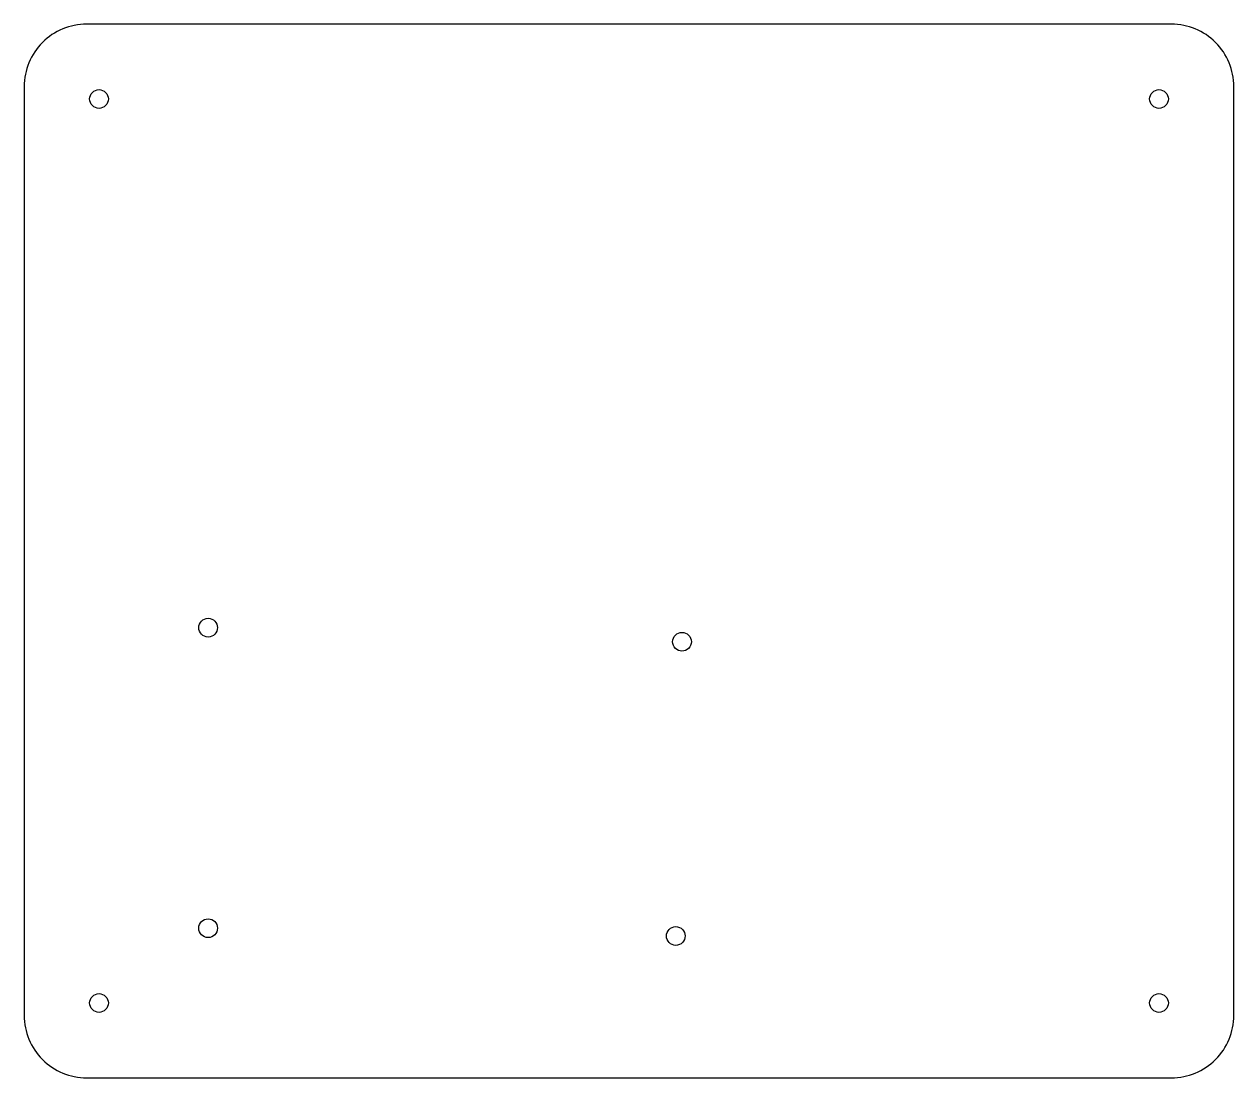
# Model space of a CAD drawing. Header units: inches. Extents: x -0.73 to 6.91, y -0.67 to 5.99.
import ezdxf

# ---------------------------------------------------------------- set-up
doc = ezdxf.new("R2010")
doc.units = ezdxf.units.IN
doc.header["$MEASUREMENT"] = 0

msp = doc.modelspace()

# ---------------------------------------------------------------- linework, layer by layer
msp.add_lwpolyline([(-0.727, 5.5917), (-0.727, -0.2744, 0.414214), (-0.3333, -0.6681), (6.5171, -0.6681, 0.414214), (6.9108, -0.2744), (6.9108, 5.5917, 0.414214), (6.5171, 5.9854), (-0.3333, 5.9854, 0.414214)], format="xyb", close=True)
for centre in [(-0.2546, 5.513), (6.4383, 5.513), (0.4344, 2.1746), (3.4265, 2.0856), (0.4344, 0.2768), (3.3872, 0.2275), (-0.2546, -0.1957), (6.4383, -0.1957)]:
    msp.add_circle(centre, 0.0591)

doc.saveas('drawing.dxf')
